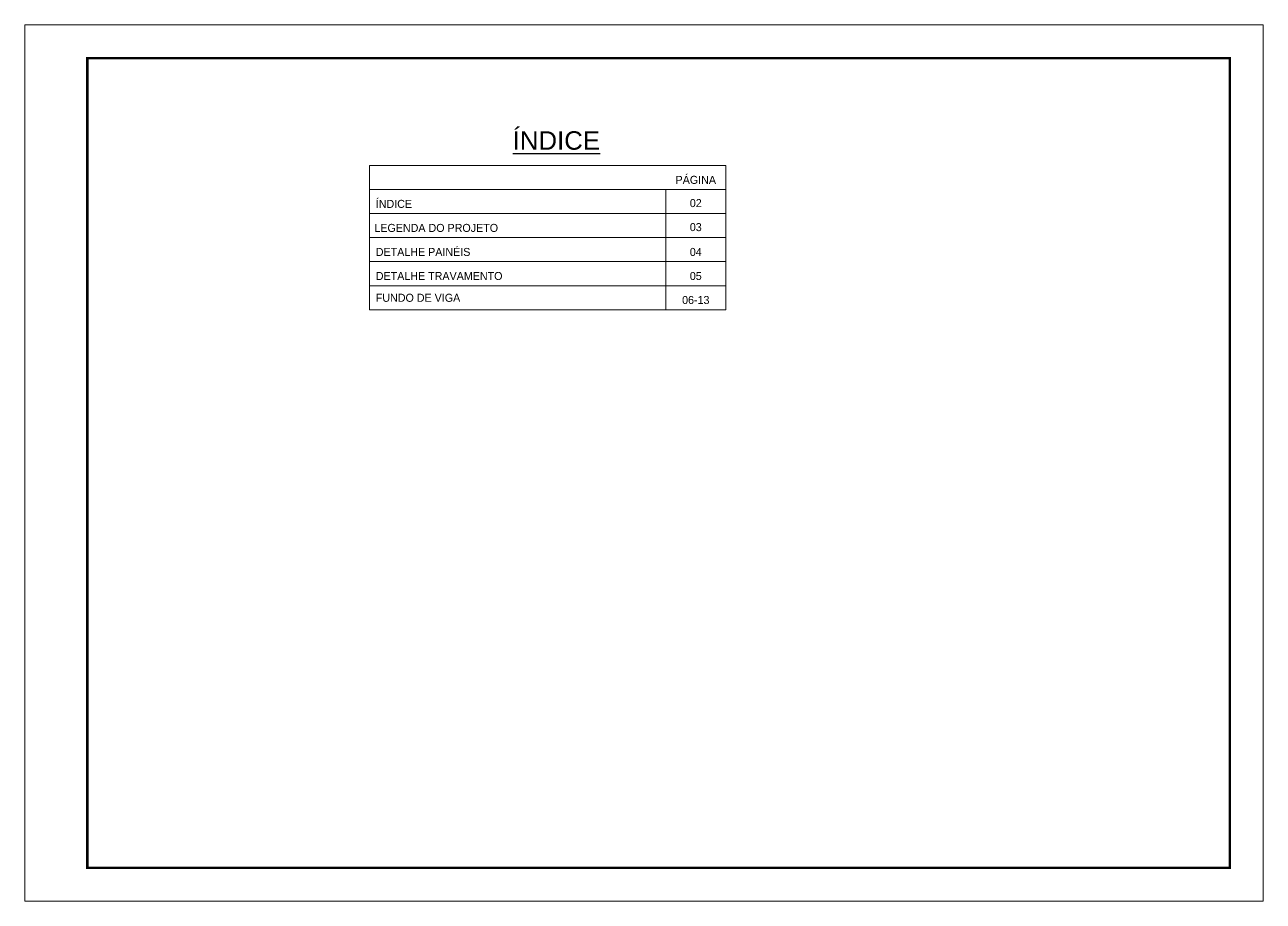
# Model space of a CAD drawing. Extents: x -3394 to 16474, y 3662 to 14397.
# Drawn here: x 5857 to 7342, y 13347 to 14397 of the extents above; entities that cross this region are included whole.
import ezdxf
from ezdxf.enums import TextEntityAlignment as Align

# ---------------------------------------------------------------- set-up
doc = ezdxf.new("R2010")
doc.units = 0
doc.layers.get('0').update_dxf_attribs({"linetype": 'CONTINUOUS'})
doc.layers.add('CARIMBO', color=255, linetype='CONTINUOUS', lineweight=9)
doc.layers.add('Folhas', color=255, linetype='CONTINUOUS', lineweight=9)
doc.styles.add('ARIAL', font='arial.ttf')
doc.styles.add('Tecnologia', font='')
doc.styles.get('Tecnologia').set_extended_font_data('Forgotten Futurist')

msp = doc.modelspace()

# ---------------------------------------------------------------- linework, layer by layer
at = {"layer": 'CARIMBO'}
for p, q in [((6270.62, 14227.98), (6697.7, 14227.98)), ((6270.62, 14227.98), (6697.7, 14227.98)), ((6270.62, 14227.98), (6270.62, 14055.2)), ((6697.7, 14227.98), (6697.7, 14055.2)), ((6270.62, 14199.18), (6697.7, 14199.18)), ((6270.62, 14199.18), (6697.7, 14199.18)), ((6270.62, 14199.18), (6697.7, 14199.18)), ((6625.88, 14199.18), (6625.88, 14055.2)), ((6270.62, 14170.39), (6697.7, 14170.39)), ((6270.62, 14141.59), (6697.7, 14141.59)), ((6270.62, 14112.79), (6697.7, 14112.79)), ((6270.62, 14084), (6697.7, 14084)), ((6270.62, 14055.2), (6697.7, 14055.2))]:
    msp.add_line(p, q, dxfattribs=at)
at = {"layer": 'Folhas'}
msp.add_lwpolyline([(5857.21, 13346.55), (7342.21, 13346.55), (7342.21, 14396.55), (5857.21, 14396.55)], close=True, dxfattribs=at)
at = {"layer": 'Folhas', "color": 30, "const_width": 3}
msp.add_lwpolyline([(5932.21, 13386.55), (7302.21, 13386.55), (7302.21, 14356.55), (5932.21, 14356.55)], close=True, dxfattribs=at)

# ---------------------------------------------------------------- texts
at = {"color": 0, "linetype": 'Continuous', "ltscale": 5, "style": 'ARIAL'}
msp.add_text('%%UÍNDICE', height=22.118, dxfattribs=at).set_placement((6494.6, 14246.88), align=Align.CENTER)
at = {"layer": 'CARIMBO', "style": 'Tecnologia'}
for s, p in [('PÁGINA', (6661.79, 14205.99)), ('02', (6661.79, 14178.16)), ('03', (6661.79, 14149.36)), ('04', (6661.79, 14119.6)), ('05', (6661.79, 14090.81)), ('06-13', (6661.79, 14062.01))]:
    msp.add_text(s, height=9.599, dxfattribs=at).set_placement(p, align=Align.CENTER)
for s, height, p in [('ÍNDICE', 9.599, (6278.11, 14177.19)), ('LEGENDA DO PROJETO', 9.5987, (6276.41, 14148.4)), ('DETALHE PAINÉIS', 9.5987, (6278.11, 14119.6)), ('DETALHE TRAVAMENTO', 9.5987, (6278.11, 14090.81)), ('FUNDO DE VIGA', 9.5987, (6278.11, 14064.69))]:
    msp.add_text(s, height=height, dxfattribs=at).set_placement(p)

doc.saveas('drawing.dxf')
